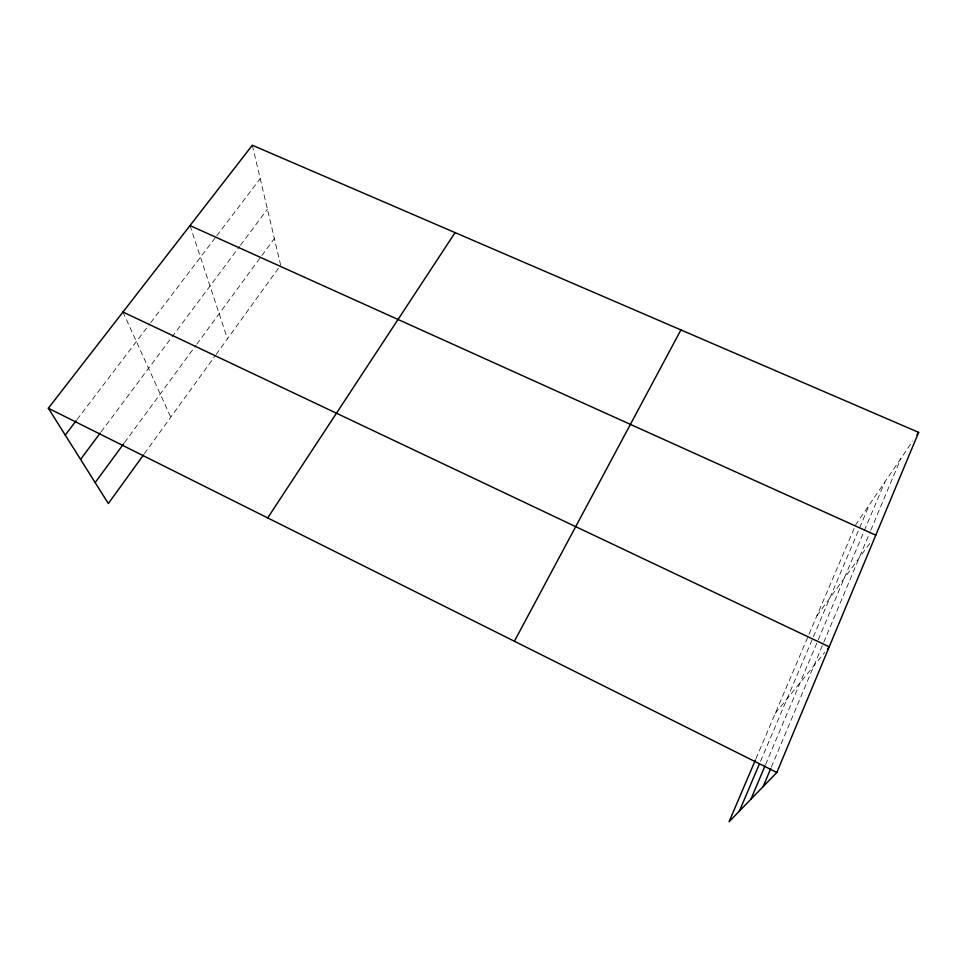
<?xml version="1.0" encoding="UTF-8"?>
<svg xmlns="http://www.w3.org/2000/svg" width="967" height="967" viewBox="0 0 967 967"><rect width="100%" height="100%" fill="white"/><g stroke="black" fill="none" stroke-linecap="round" stroke-linejoin="round"><path stroke-width="0.73" stroke-dasharray="4.83 3.63" d="M771.352 767.121L870.167 531.681M870.747 530.291L900.918 458.394M765.586 764.534L884.878 481.941M760.558 761.234L812.812 638.135M813.392 636.745L869.551 504.423M755.976 758.648L855.747 524.694L912.739 441.049M144.397 453.668L215.254 355.663M216.125 354.466L280.66 265.212L252.314 145.231M816.934 615.689L870.53 542.354M124.574 442.535L195.95 345.328M196.845 344.107L261.005 256.726M261.9 255.506L274.362 238.535M101.136 431.826L239.623 246.404M240.517 245.207L267.424 209.174M77.106 419.497L149.933 323.703M150.828 322.519L215.871 236.975M216.777 235.791L260.208 178.653M775.292 713.356L824.718 652.399M122.978 312.015L170.784 417.188M190.015 225.565L227.463 338.776"/><path stroke-width="1.45" d="M755.396 760.014L729.058 821.769L776.839 772.476L918.65 432.37L252.314 145.231L48.35 408.243L108.34 503.541L143.527 454.889M763.193 786.558L770.759 768.511M750.96 799.177L764.994 765.912M739.392 811.108L759.385 764.003M514.396 641.254L680.925 329.928M267.69 517.913L455.082 232.612M916.958 434.848L918.65 432.37M95.165 482.606L123.691 443.756M80.551 459.398L100.242 433.023M65.248 435.09L76.188 420.693M827.426 649.062L829.227 646.838L122.978 312.015M190.015 225.565L875.788 535.162M48.35 408.243L776.839 772.476"/></g></svg>
